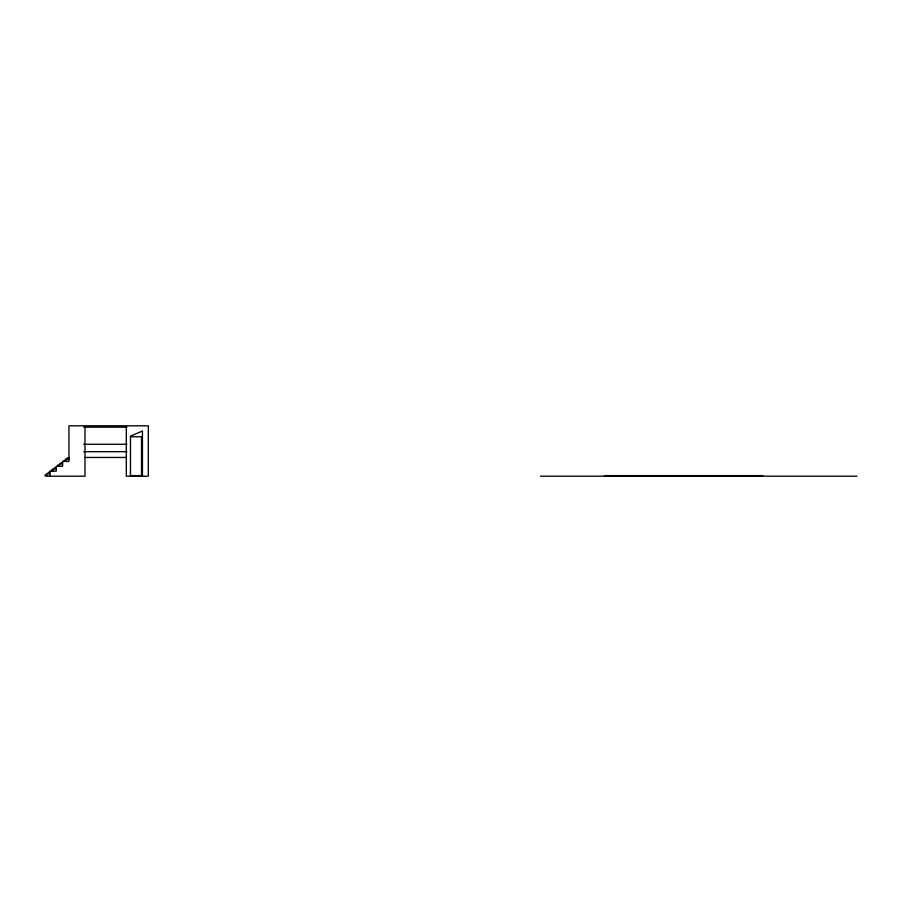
<?xml version="1.0" encoding="UTF-8"?>
<svg xmlns="http://www.w3.org/2000/svg" width="902" height="902" viewBox="0 0 902 902"><rect width="100%" height="100%" fill="white"/><g stroke="black" fill="none" stroke-linecap="round" stroke-linejoin="round"><path stroke-width="1.35" d="M83.683 427.165L126.99 427.165M130.486 436.737L141.513 436.737L141.513 475.625L130.486 475.625M83.683 444.28L126.889 444.28M83.683 451.688L126.889 451.688M84.991 457.449L126.303 457.449M68.958 457.776L67.368 457.776L67.368 458.983M68.958 458.983L65.778 458.983L65.778 461.418M65.778 460.2L64.189 460.2L64.189 461.418M62.599 462.636L61.009 462.636L61.009 463.853M62.599 463.853L59.419 463.853L59.419 466.289M59.419 465.071L57.818 465.071L57.818 466.289M56.228 467.507L54.639 467.507L54.639 468.724M56.228 468.724L53.049 468.724L53.049 471.16M53.049 469.942L51.459 469.942L51.459 471.16M49.869 472.377L48.28 472.377L48.28 473.595M49.869 473.595L46.69 473.595L46.69 476.03M46.69 474.813L45.1 474.813L45.1 476.03L49.869 476.03M604.351 475.625L762.765 475.625M540.557 476.2L856.9 476.2M142.448 476.2L142.448 430.987L130.486 436.162L130.486 476.2M126.303 427.165L126.303 476.2L148.311 476.2L148.311 425.8L68.958 425.8L68.958 461.418L62.599 461.418L62.599 466.289L56.228 466.289L56.228 471.16L49.869 471.16L49.869 476.2L84.991 476.2L84.991 427.165"/></g></svg>
